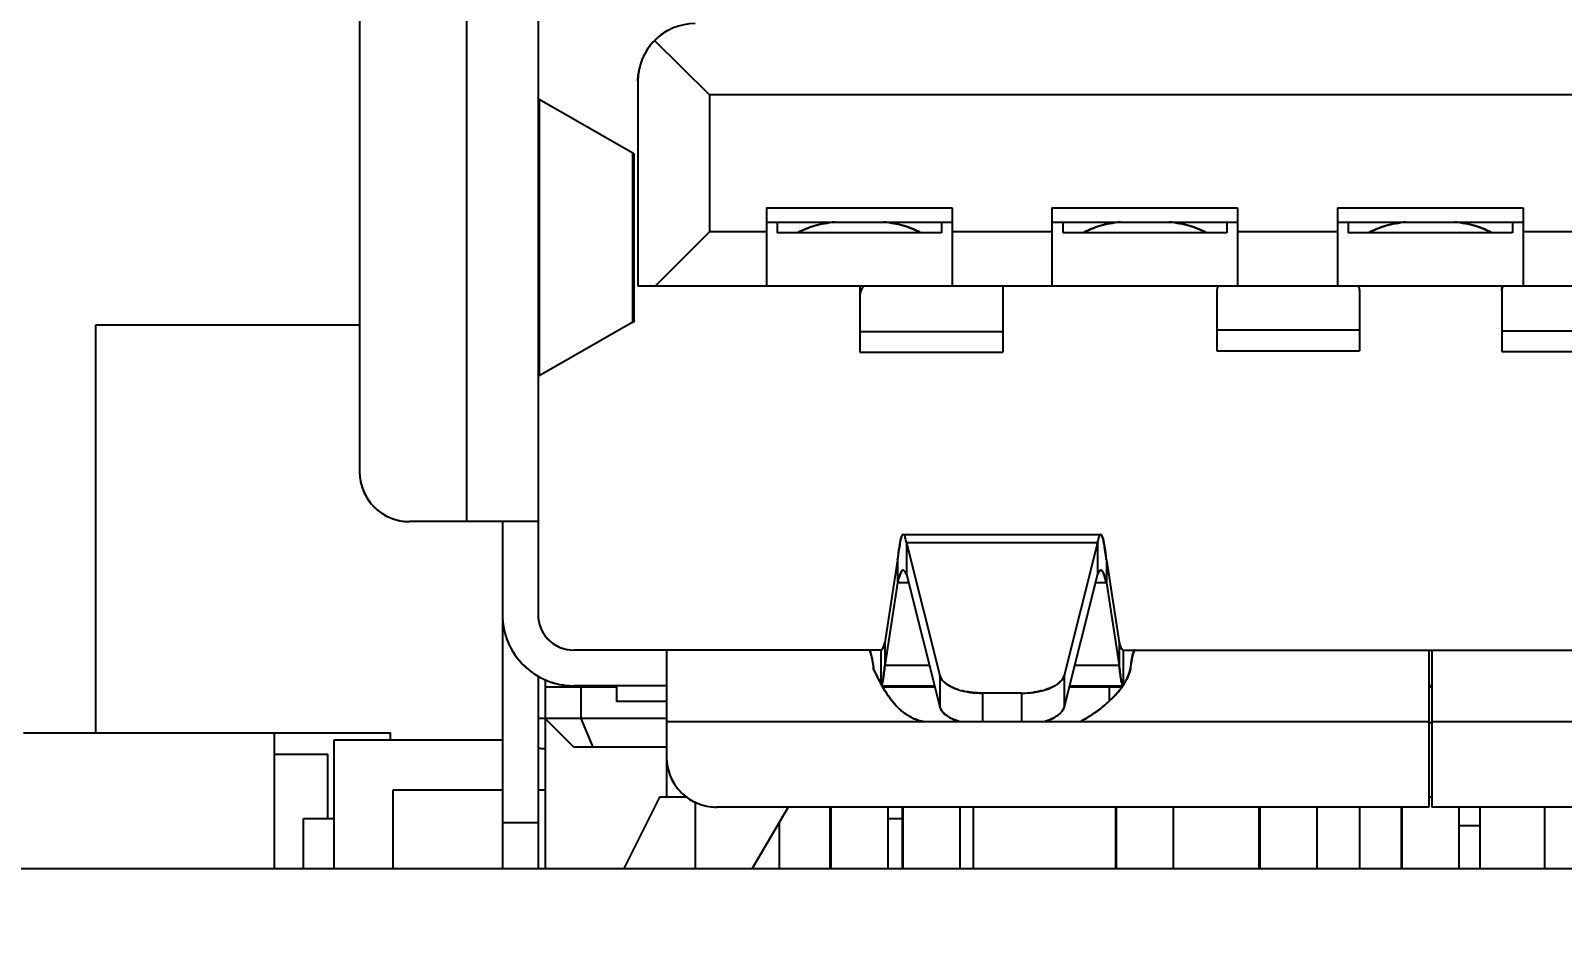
# Model space of a CAD drawing. Header units: millimetres. Extents: x 15 to 418, y 12 to 300.
# Drawn here: x 163.3 to 174.03, y 75.28 to 81.64 of the extents above; entities that cross this region are included whole.
import ezdxf

# ---------------------------------------------------------------- set-up
doc = ezdxf.new("R2010")
doc.units = ezdxf.units.MM
doc.header["$LTSCALE"] = 23.1
doc.layers.get('0').update_dxf_attribs({"linetype": 'CONTINUOUS'})
doc.styles.get("Standard").update_dxf_attribs({"font": 'txt', "width": 0.8})
doc.dimstyles.new('DIMSTYLE_1', dxfattribs={"dimtxt": 4, "dimasz": 4, "dimexe": 0.5, "dimexo": 0.0625, "dimgap": 1, "dimtad": 0, "dimtih": 1, "dimtoh": 1, "dimdec": 1, "dimdsep": 46, "dimtxsty": 'Standard', "dimblk": '_FILLED', "dimblk1": '_FILLED', "dimblk2": '_FILLED', "dimcen": 0.09, "dimadec": 0, "dimazin": 0, "dimtol": 1, "dimtp": 0.5, "dimtm": 0.5, "dimtfac": 1, "dimtdec": 1, "dimtofl": 0, "dimtmove": 0, "dimatfit": 3, "dimldrblk": '_FILLED', "dimfxl": 0, "dimtolj": 1, "dimarcsym": 0})

# ---------------------------------------------------------------- blocks, each defined once
blk = doc.blocks.new('_FILLED')
at = {"color": 0, "linetype": 'ByBlock'}
blk.add_solid([(0, 0), (-1, 0.25), (-1, -0.25)], dxfattribs=at)
blk = doc.blocks.new('*D1')
at = {"color": 2, "linetype": 'Continuous', "transparency": 16777216}
for p, q in [((162.164, 95.259), (203.143, 95.259)), ((202.643, 95.259), (202.643, 75.813)), ((202.643, 56.367), (202.643, 75.813)), ((184.164, 56.367), (203.143, 56.367))]:
    blk.add_line(p, q, dxfattribs=at)
at = {"color": 2, "linetype": 'Continuous', "transparency": 16777216, "xscale": 4, "yscale": 4, "zscale": 4}
for p, rotation in [((202.643, 95.259), 90), ((202.643, 56.367), 270)]:
    blk.add_blockref('_FILLED', p, dxfattribs=dict(at, rotation=rotation))

msp = doc.modelspace()

# ---------------------------------------------------------------- linework, layer by layer
at = {"color": 7, "linetype": 'Continuous'}
for p, q in [((166.355, 90.017), (166.355, 78.197)), ((165.605, 89.667), (165.605, 78.547)), ((166.855, 82.707), (166.855, 77.547)), ((168.055, 81.187), (167.672, 81.57)), ((167.555, 81.287), (167.555, 79.847)), ((167.519, 80.78), (166.863, 81.156)), ((166.863, 81.156), (166.863, 79.218)), ((178.155, 81.187), (168.055, 81.187)), ((168.055, 81.187), (168.055, 80.227)), ((167.519, 79.594), (167.519, 80.78)), ((167.519, 80.78), (167.528, 80.771)), ((168.455, 80.397), (169.755, 80.397)), ((168.455, 80.397), (168.455, 79.847)), ((169.755, 80.397), (169.755, 79.847)), ((170.455, 80.397), (171.755, 80.397)), ((170.455, 80.397), (170.455, 79.847)), ((171.755, 80.397), (171.755, 79.847)), ((172.455, 80.397), (173.755, 80.397)), ((172.455, 80.397), (172.455, 79.847)), ((173.755, 80.397), (173.755, 79.847)), ((168.455, 80.297), (169.755, 80.297)), ((168.53, 80.297), (168.53, 80.222)), ((169.68, 80.297), (169.68, 80.222)), ((170.455, 80.297), (171.755, 80.297)), ((170.53, 80.297), (170.53, 80.222)), ((171.68, 80.297), (171.68, 80.222)), ((172.455, 80.297), (173.755, 80.297)), ((172.53, 80.297), (172.53, 80.222)), ((173.68, 80.297), (173.68, 80.222)), ((168.055, 80.227), (167.675, 79.847)), ((168.455, 80.227), (168.055, 80.227)), ((169.68, 80.222), (168.53, 80.222)), ((170.455, 80.227), (169.755, 80.227)), ((171.68, 80.222), (170.53, 80.222)), ((172.455, 80.227), (171.755, 80.227)), ((173.68, 80.222), (172.53, 80.222)), ((174.455, 80.227), (173.755, 80.227)), ((178.655, 79.847), (167.555, 79.847)), ((169.11, 79.847), (169.11, 79.385)), ((170.11, 79.847), (170.11, 79.385)), ((173.605, 79.847), (173.605, 79.39)), ((171.61, 79.819), (171.61, 79.395)), ((172.61, 79.819), (172.61, 79.395)), ((163.757, 79.577), (165.605, 79.577)), ((163.757, 76.717), (163.757, 79.577)), ((167.519, 79.594), (166.863, 79.218)), ((167.528, 79.602), (167.519, 79.594)), ((170.11, 79.528), (169.11, 79.528)), ((172.61, 79.538), (171.61, 79.538)), ((174.605, 79.533), (173.605, 79.533)), ((166.855, 78.197), (165.955, 78.197)), ((166.605, 78.197), (166.605, 75.767)), ((170.775, 78.049), (169.435, 78.049)), ((169.435, 78.049), (169.435, 77.828)), ((169.435, 78.049), (169.67, 77.12)), ((170.775, 78.049), (170.54, 77.12)), ((170.775, 78.049), (170.775, 77.828)), ((169.374, 77.929), (169.284, 77.35)), ((169.374, 77.929), (169.374, 77.768)), ((170.836, 77.929), (170.835, 77.932)), ((170.835, 77.932), (170.836, 77.929)), ((170.836, 77.929), (170.836, 77.768)), ((170.836, 77.929), (170.926, 77.35)), ((169.402, 77.849), (169.404, 77.853)), ((169.435, 77.828), (169.67, 76.899)), ((170.775, 77.828), (170.54, 76.899)), ((169.374, 77.768), (169.284, 77.19)), ((169.45, 77.768), (169.374, 77.768)), ((170.836, 77.768), (170.76, 77.768)), ((170.836, 77.768), (170.926, 77.19)), ((169.256, 77.297), (167.105, 77.297)), ((167.755, 77.297), (167.755, 76.267)), ((169.256, 77.297), (169.256, 77.065)), ((169.284, 77.35), (169.284, 77.19)), ((170.926, 77.35), (170.926, 77.19)), ((170.954, 77.297), (175.256, 77.297)), ((170.954, 77.297), (170.954, 77.056)), ((173.095, 77.297), (173.095, 76.197)), ((173.115, 77.297), (173.115, 76.197)), ((169.596, 77.19), (169.284, 77.19)), ((169.284, 77.19), (169.284, 77.186)), ((169.284, 77.186), (169.284, 77.19)), ((170.926, 77.19), (170.614, 77.19)), ((170.926, 77.184), (170.926, 77.19)), ((170.926, 77.19), (170.926, 77.184)), ((166.855, 77.114), (166.855, 75.767)), ((166.905, 77.093), (166.905, 75.767)), ((167.405, 77.037), (166.905, 77.037)), ((167.755, 77.047), (167.105, 77.047)), ((167.155, 77.037), (167.155, 76.817)), ((167.405, 77.047), (167.405, 76.937)), ((169.267, 77.047), (169.633, 77.047)), ((169.635, 77.037), (169.273, 77.037)), ((169.67, 77.12), (169.67, 76.899)), ((170.54, 77.12), (170.54, 76.899)), ((170.943, 77.037), (170.575, 77.037)), ((170.578, 77.047), (170.949, 77.047)), ((170.855, 77.037), (170.855, 76.939)), ((173.115, 77.047), (173.095, 77.047)), ((173.115, 77.037), (173.095, 77.037)), ((167.755, 76.937), (167.405, 76.937)), ((170.242, 76.995), (169.968, 76.995)), ((169.968, 76.995), (169.968, 76.797)), ((170.242, 76.995), (170.242, 76.797)), ((163.251, 76.717), (165.821, 76.717)), ((165.008, 75.767), (165.008, 76.717)), ((165.821, 76.667), (165.821, 76.717)), ((167.755, 76.817), (166.855, 76.817)), ((167.105, 76.617), (166.905, 76.817)), ((167.155, 76.817), (167.238, 76.617)), ((167.755, 76.797), (173.095, 76.797)), ((173.115, 76.787), (173.095, 76.787)), ((173.115, 76.797), (178.455, 76.797)), ((165.427, 76.667), (166.605, 76.667)), ((165.427, 75.767), (165.427, 76.667)), ((167.755, 76.617), (167.105, 76.617)), ((165.008, 76.567), (165.383, 76.567)), ((165.383, 76.117), (165.383, 76.567)), ((165.841, 76.317), (166.605, 76.317)), ((165.841, 75.767), (165.841, 76.317)), ((166.855, 76.317), (166.905, 76.317)), ((167.705, 76.267), (167.455, 75.767)), ((167.896, 76.267), (167.705, 76.267)), ((167.955, 76.236), (167.955, 75.767)), ((173.095, 76.197), (168.105, 76.197)), ((168.606, 76.197), (168.355, 75.767)), ((168.9, 76.197), (168.9, 75.767)), ((168.905, 76.197), (168.905, 75.767)), ((169.305, 76.197), (169.305, 75.767)), ((169.405, 76.197), (169.405, 75.767)), ((169.41, 76.197), (169.41, 75.767)), ((169.81, 76.197), (169.81, 75.767)), ((169.905, 75.767), (169.905, 76.197)), ((170.9, 76.197), (170.9, 75.767)), ((170.905, 76.197), (170.905, 75.767)), ((171.305, 76.197), (171.305, 75.767)), ((171.905, 76.197), (171.905, 75.767)), ((171.91, 76.197), (171.91, 75.767)), ((172.31, 76.197), (172.31, 75.767)), ((172.608, 76.197), (172.608, 75.767)), ((172.9, 76.197), (172.9, 75.767)), ((172.905, 76.197), (172.905, 75.767)), ((173.115, 76.267), (173.095, 76.267)), ((178.105, 76.197), (173.115, 76.197)), ((173.305, 76.197), (173.305, 75.767)), ((173.453, 76.197), (173.453, 75.767)), ((173.905, 76.197), (173.905, 75.767)), ((165.212, 76.117), (165.427, 76.117)), ((165.212, 75.767), (165.212, 76.117)), ((166.855, 76.087), (166.605, 76.087)), ((168.544, 76.091), (168.544, 75.767)), ((169.305, 76.117), (169.41, 76.117)), ((173.305, 76.067), (173.453, 76.067)), ((161.751, 75.767), (182.101, 75.767))]:
    msp.add_line(p, q, dxfattribs=at)
at = {"color": 6, "linetype": 'Continuous'}
for p, q in [((167.528, 79.602), (167.528, 80.771)), ((169.11, 79.385), (170.11, 79.385)), ((171.61, 79.395), (172.61, 79.395)), ((173.605, 79.39), (174.605, 79.39)), ((169.413, 78.107), (170.797, 78.107))]:
    msp.add_line(p, q, dxfattribs=at)
at = {"color": 7, "linetype": 'Continuous'}
for centre, radius, start, end in [((167.955, 81.287), 0.4, 89.9964, 180.0036), ((167.955, 81.287), 0.4, 134.9908, 152.5565), ((167.954, 81.289), 0.398, 118.5376, 135.0446), ((167.952, 81.288), 0.397, 152.5076, 160.9207), ((167.965, 81.285), 0.41, 169.6387, 171.1857), ((167.962, 81.285), 0.407, 162.207, 169.6455), ((167.951, 81.289), 0.396, 160.9265, 162.1719), ((165.958, 78.547), 0.353, 180.0656, 197.6772), ((165.955, 78.547), 0.35, 179.9956, 270.0044), ((165.954, 78.547), 0.349, 197.7366, 205.1109), ((165.956, 78.547), 0.351, 205.1088, 210.2817), ((165.954, 78.547), 0.349, 210.281, 215.9201), ((165.956, 78.548), 0.351, 215.9432, 234.0563), ((165.955, 78.546), 0.349, 234.0771, 238.5219), ((165.955, 78.547), 0.351, 238.523, 244.8903), ((165.955, 78.546), 0.349, 244.8886, 252.2689), ((165.956, 78.55), 0.353, 252.3357, 269.921), ((169.589, 78.028), 0.197, 163.4841, 164.4837), ((168.784, 77.925), 0.662, 10.7466, 10.9768), ((168.808, 77.93), 0.638, 10.7489, 10.9877), ((171.433, 77.924), 0.669, 169.0944, 169.2527), ((171.408, 77.929), 0.644, 169.0865, 169.2507), ((169.269, 77.765), 0.177, 20.7469, 22.3038), ((169.274, 77.767), 0.172, 20.7637, 22.3655), ((170.934, 77.768), 0.17, 157.0742, 159.2804), ((170.93, 77.77), 0.165, 156.995, 159.2635), ((170.298, 77.553), 0.948, 166.2807, 166.9192), ((170.271, 77.559), 0.921, 166.2538, 166.9106), ((169.876, 77.545), 0.986, 13.0874, 13.4526), ((169.905, 77.551), 0.956, 13.096, 13.4723), ((167.107, 77.547), 0.502, 180.0325, 194.8997), ((167.105, 77.547), 0.5, 179.9975, 270.0025), ((167.107, 77.547), 0.252, 180.0793, 197.837), ((167.105, 77.547), 0.25, 179.993, 270.007), ((167.105, 77.547), 0.25, 197.9294, 211.0272), ((167.105, 77.547), 0.5, 194.9393, 204.1561), ((167.104, 77.547), 0.249, 211.0343, 216.0013), ((167.106, 77.548), 0.252, 216.0606, 233.9664), ((167.107, 77.548), 0.502, 210.0008, 223.3477), ((167.105, 77.546), 0.25, 234.0284, 240.031), ((167.105, 77.547), 0.25, 240.0342, 252.0891), ((167.105, 77.549), 0.252, 252.1679, 269.9339), ((167.103, 77.545), 0.498, 223.3684, 224.9939), ((167.106, 77.549), 0.502, 225.0294, 239.9792), ((167.105, 77.547), 0.5, 240.0124, 245.2969), ((167.105, 77.547), 0.5, 245.2977, 255.0518), ((167.105, 77.55), 0.503, 255.0972, 269.9607), ((170.358, 77.25), 0.234, 299.1131, 303.2442), ((170.533, 77.328), 0.503, 323.1134, 327.0729), ((170.534, 77.327), 0.502, 323.2087, 327.1563), ((169.936, 77.448), 0.45, 252.8925, 255.5672), ((169.967, 77.613), 0.618, 262.1071, 270.0717), ((170.243, 77.613), 0.618, 269.9293, 277.8885), ((170.273, 77.453), 0.455, 283.8645, 287.0842), ((170.308, 77.532), 0.807, 310.0138, 313.6607), ((170.31, 77.529), 0.804, 310.0156, 313.6776), ((170.381, 77.455), 0.701, 313.6731, 317.8826), ((170.382, 77.454), 0.7, 313.6521, 317.8686), ((169.66, 77.176), 0.4, 227.145, 231.673), ((169.659, 77.176), 0.4, 227.2134, 231.7514), ((169.852, 77.029), 0.234, 236.7558, 240.8869), ((166.905, 76.907), 0.3, 260.4101, 270.0055), ((166.905, 76.907), 0.3, 261.3202, 269.9942), ((168.108, 76.547), 0.353, 180.0656, 197.6772), ((168.105, 76.547), 0.35, 179.9956, 270.0044), ((168.104, 76.547), 0.349, 197.7366, 205.1109), ((168.106, 76.547), 0.351, 205.1088, 210.2817), ((168.104, 76.547), 0.349, 210.281, 215.9201), ((168.106, 76.548), 0.351, 215.9432, 234.0563), ((168.105, 76.546), 0.349, 234.0771, 238.5219), ((168.105, 76.548), 0.351, 238.523, 244.8903), ((168.105, 76.546), 0.349, 244.8886, 252.2689), ((168.106, 76.55), 0.353, 252.3357, 269.921)]:
    msp.add_arc(centre, radius, start, end, dxfattribs=at)
for points, knots in [([(167.555, 81.287), (167.555, 81.292), (167.555, 81.312), (167.557, 81.333), (167.56, 81.348)], [0, 0, 0, 0, 0.252099, 1, 1, 1, 1]), ([(166.863, 81.156), (166.861, 81.157), (166.858, 81.16), (166.855, 81.164), (166.855, 81.167)], [0, 0, 0, 0, 0.317573, 1, 1, 1, 1]), ([(167.528, 80.769), (167.528, 80.77), (167.529, 80.772), (167.527, 80.775), (167.524, 80.777), (167.521, 80.779), (167.519, 80.78)], [0, 0, 0, 0, 0.174899, 0.367278, 0.634278, 1, 1, 1, 1]), ([(167.526, 80.767), (167.525, 80.767), (167.524, 80.766), (167.523, 80.765), (167.522, 80.765)], [0, 0, 0, 0, 0.719817, 1, 1, 1, 1]), ([(167.528, 80.771), (167.528, 80.771), (167.528, 80.769), (167.527, 80.768), (167.526, 80.767)], [0, 0, 0, 0, 0.217699, 1, 1, 1, 1]), ([(168.934, 80.297), (168.885, 80.292), (168.796, 80.275), (168.71, 80.242), (168.673, 80.222)], [0, 0, 0, 0, 0.534867, 1, 1, 1, 1]), ([(168.673, 80.222), (168.71, 80.242), (168.795, 80.276), (168.885, 80.292), (168.934, 80.297)], [0, 0, 0, 0, 0.464284, 1, 1, 1, 1]), ([(169.276, 80.297), (169.325, 80.292), (169.415, 80.276), (169.5, 80.242), (169.537, 80.222)], [0, 0, 0, 0, 0.535716, 1, 1, 1, 1]), ([(169.537, 80.222), (169.5, 80.242), (169.415, 80.275), (169.325, 80.292), (169.276, 80.297)], [0, 0, 0, 0, 0.465134, 1, 1, 1, 1]), ([(170.673, 80.222), (170.71, 80.242), (170.795, 80.276), (170.885, 80.292), (170.934, 80.297)], [0, 0, 0, 0, 0.464284, 1, 1, 1, 1]), ([(170.934, 80.297), (170.885, 80.292), (170.796, 80.275), (170.71, 80.242), (170.673, 80.222)], [0, 0, 0, 0, 0.534867, 1, 1, 1, 1]), ([(171.276, 80.297), (171.325, 80.292), (171.415, 80.276), (171.5, 80.242), (171.537, 80.222)], [0, 0, 0, 0, 0.535716, 1, 1, 1, 1]), ([(171.537, 80.222), (171.5, 80.242), (171.415, 80.275), (171.325, 80.292), (171.276, 80.297)], [0, 0, 0, 0, 0.465134, 1, 1, 1, 1]), ([(172.673, 80.222), (172.71, 80.242), (172.795, 80.276), (172.885, 80.292), (172.934, 80.297)], [0, 0, 0, 0, 0.464284, 1, 1, 1, 1]), ([(172.934, 80.297), (172.885, 80.292), (172.796, 80.275), (172.71, 80.242), (172.673, 80.222)], [0, 0, 0, 0, 0.534867, 1, 1, 1, 1]), ([(173.276, 80.297), (173.325, 80.292), (173.415, 80.276), (173.5, 80.242), (173.537, 80.222)], [0, 0, 0, 0, 0.535716, 1, 1, 1, 1]), ([(173.537, 80.222), (173.5, 80.242), (173.415, 80.275), (173.325, 80.292), (173.276, 80.297)], [0, 0, 0, 0, 0.465134, 1, 1, 1, 1]), ([(169.12, 79.824), (169.121, 79.826), (169.126, 79.835), (169.133, 79.843), (169.138, 79.848)], [0, 0, 0, 0, 0.243671, 1, 1, 1, 1]), ([(169.138, 79.848), (169.136, 79.846), (169.129, 79.839), (169.123, 79.83), (169.12, 79.824)], [0, 0, 0, 0, 0.256993, 1, 1, 1, 1]), ([(171.617, 79.847), (171.616, 79.845), (171.612, 79.836), (171.61, 79.826), (171.61, 79.819)], [0, 0, 0, 0, 0.256938, 1, 1, 1, 1]), ([(172.61, 79.819), (172.61, 79.826), (172.608, 79.836), (172.604, 79.845), (172.603, 79.847)], [0, 0, 0, 0, 0.743054, 1, 1, 1, 1]), ([(173.605, 79.814), (173.605, 79.821), (173.607, 79.831), (173.611, 79.841), (173.613, 79.843)], [0, 0, 0, 0, 0.743266, 1, 1, 1, 1]), ([(173.613, 79.843), (173.611, 79.841), (173.607, 79.831), (173.605, 79.821), (173.605, 79.814)], [0, 0, 0, 0, 0.257308, 1, 1, 1, 1]), ([(169.12, 79.824), (169.118, 79.821), (169.113, 79.809), (169.11, 79.795), (169.11, 79.785)], [0, 0, 0, 0, 0.257264, 1, 1, 1, 1]), ([(167.519, 79.594), (167.521, 79.595), (167.524, 79.597), (167.528, 79.6), (167.529, 79.604), (167.527, 79.606), (167.526, 79.607)], [0, 0, 0, 0, 0.363161, 0.608423, 0.786252, 1, 1, 1, 1]), ([(167.522, 79.609), (167.523, 79.609), (167.524, 79.608), (167.525, 79.607), (167.526, 79.607)], [0, 0, 0, 0, 0.28021, 1, 1, 1, 1]), ([(167.526, 79.607), (167.526, 79.606), (167.528, 79.605), (167.528, 79.604), (167.528, 79.602)], [0, 0, 0, 0, 0.298788, 1, 1, 1, 1]), ([(166.863, 79.218), (166.861, 79.217), (166.858, 79.214), (166.855, 79.21), (166.855, 79.207)], [0, 0, 0, 0, 0.317761, 1, 1, 1, 1]), ([(169.374, 77.929), (169.378, 77.959), (169.384, 78.01), (169.393, 78.061), (169.398, 78.081)], [0, 0, 0, 0, 0.5968, 1, 1, 1, 1]), ([(169.386, 78.02), (169.385, 78.013), (169.381, 77.983), (169.377, 77.952), (169.374, 77.929)], [0, 0, 0, 0, 0.22213, 1, 1, 1, 1]), ([(169.398, 78.081), (169.397, 78.077), (169.392, 78.057), (169.389, 78.036), (169.386, 78.02)], [0, 0, 0, 0, 0.20013, 1, 1, 1, 1]), ([(169.413, 78.107), (169.41, 78.107), (169.403, 78.098), (169.401, 78.09), (169.399, 78.084)], [0, 0, 0, 0, 0.325133, 1, 1, 1, 1]), ([(169.399, 78.084), (169.401, 78.088), (169.403, 78.095), (169.407, 78.103), (169.412, 78.108), (169.418, 78.105), (169.422, 78.097), (169.426, 78.086), (169.43, 78.07), (169.433, 78.058), (169.434, 78.051)], [0, 0, 0, 0, 0.14791, 0.247488, 0.306421, 0.359777, 0.448712, 0.584113, 0.767884, 1, 1, 1, 1]), ([(170.776, 78.051), (170.777, 78.06), (170.78, 78.072), (170.784, 78.087), (170.787, 78.095), (170.79, 78.101), (170.793, 78.105), (170.796, 78.108), (170.799, 78.107), (170.8, 78.106)], [0, 0, 0, 0, 0.424475, 0.589654, 0.723428, 0.826376, 0.900521, 0.952376, 1, 1, 1, 1]), ([(170.824, 78.02), (170.822, 78.031), (170.818, 78.052), (170.813, 78.078), (170.807, 78.095), (170.802, 78.105), (170.8, 78.106)], [0, 0, 0, 0, 0.38523, 0.681434, 0.885251, 1, 1, 1, 1]), ([(170.8, 78.106), (170.802, 78.105), (170.807, 78.095), (170.81, 78.087), (170.812, 78.081)], [0, 0, 0, 0, 0.359336, 1, 1, 1, 1]), ([(170.812, 78.081), (170.817, 78.061), (170.826, 78.012), (170.832, 77.962), (170.835, 77.932)], [0, 0, 0, 0, 0.404132, 1, 1, 1, 1]), ([(170.835, 77.932), (170.835, 77.94), (170.831, 77.97), (170.827, 77.999), (170.824, 78.02)], [0, 0, 0, 0, 0.275907, 1, 1, 1, 1]), ([(169.377, 77.778), (169.38, 77.793), (169.386, 77.814), (169.395, 77.837), (169.399, 77.846), (169.402, 77.849)], [0, 0, 0, 0, 0.606273, 0.83082, 1, 1, 1, 1]), ([(169.389, 77.822), (169.388, 77.819), (169.383, 77.805), (169.379, 77.79), (169.377, 77.778)], [0, 0, 0, 0, 0.219499, 1, 1, 1, 1]), ([(169.402, 77.849), (169.401, 77.848), (169.396, 77.839), (169.392, 77.83), (169.389, 77.822)], [0, 0, 0, 0, 0.197898, 1, 1, 1, 1]), ([(169.433, 77.832), (169.431, 77.837), (169.427, 77.845), (169.42, 77.855), (169.411, 77.858), (169.406, 77.855), (169.404, 77.853)], [0, 0, 0, 0, 0.374393, 0.630038, 0.803587, 1, 1, 1, 1]), ([(169.404, 77.853), (169.405, 77.853), (169.408, 77.856), (169.411, 77.857), (169.413, 77.857)], [0, 0, 0, 0, 0.297566, 1, 1, 1, 1]), ([(170.778, 77.834), (170.779, 77.837), (170.782, 77.844), (170.787, 77.852), (170.793, 77.857), (170.797, 77.857)], [0, 0, 0, 0, 0.356873, 0.637173, 1, 1, 1, 1]), ([(170.79, 77.854), (170.788, 77.852), (170.783, 77.846), (170.78, 77.838), (170.778, 77.834)], [0, 0, 0, 0, 0.416723, 1, 1, 1, 1]), ([(170.806, 77.853), (170.804, 77.855), (170.798, 77.859), (170.792, 77.856), (170.79, 77.854)], [0, 0, 0, 0, 0.520719, 1, 1, 1, 1]), ([(170.797, 77.857), (170.798, 77.857), (170.801, 77.857), (170.804, 77.855), (170.806, 77.853)], [0, 0, 0, 0, 0.218452, 1, 1, 1, 1]), ([(170.806, 77.853), (170.807, 77.852), (170.808, 77.85), (170.809, 77.848), (170.809, 77.848)], [0, 0, 0, 0, 0.728934, 1, 1, 1, 1]), ([(170.821, 77.822), (170.819, 77.829), (170.814, 77.839), (170.809, 77.849), (170.806, 77.853)], [0, 0, 0, 0, 0.589044, 1, 1, 1, 1]), ([(170.809, 77.848), (170.81, 77.846), (170.815, 77.838), (170.818, 77.83), (170.821, 77.823)], [0, 0, 0, 0, 0.20366, 1, 1, 1, 1]), ([(170.821, 77.823), (170.822, 77.819), (170.827, 77.803), (170.831, 77.787), (170.834, 77.774)], [0, 0, 0, 0, 0.217271, 1, 1, 1, 1]), ([(170.834, 77.774), (170.833, 77.779), (170.829, 77.795), (170.825, 77.811), (170.821, 77.822)], [0, 0, 0, 0, 0.281252, 1, 1, 1, 1]), ([(169.173, 77.297), (169.175, 77.297), (169.181, 77.291), (169.183, 77.285), (169.184, 77.281)], [0, 0, 0, 0, 0.34563, 1, 1, 1, 1]), ([(169.184, 77.281), (169.183, 77.286), (169.181, 77.291), (169.175, 77.297), (169.173, 77.297)], [0, 0, 0, 0, 0.655912, 1, 1, 1, 1]), ([(169.184, 77.281), (169.185, 77.279), (169.19, 77.264), (169.193, 77.249), (169.195, 77.237)], [0, 0, 0, 0, 0.19392, 1, 1, 1, 1]), ([(169.195, 77.237), (169.194, 77.241), (169.191, 77.256), (169.188, 77.271), (169.184, 77.281)], [0, 0, 0, 0, 0.305507, 1, 1, 1, 1]), ([(169.265, 77.303), (169.265, 77.302), (169.262, 77.299), (169.259, 77.297), (169.256, 77.297)], [0, 0, 0, 0, 0.312891, 1, 1, 1, 1]), ([(169.256, 77.297), (169.257, 77.297), (169.261, 77.298), (169.264, 77.301), (169.265, 77.303)], [0, 0, 0, 0, 0.205825, 1, 1, 1, 1]), ([(169.275, 77.322), (169.274, 77.32), (169.272, 77.313), (169.268, 77.307), (169.265, 77.303)], [0, 0, 0, 0, 0.296632, 1, 1, 1, 1]), ([(169.265, 77.303), (169.266, 77.304), (169.27, 77.31), (169.273, 77.317), (169.275, 77.322)], [0, 0, 0, 0, 0.204454, 1, 1, 1, 1]), ([(169.284, 77.351), (169.284, 77.348), (169.281, 77.338), (169.278, 77.328), (169.275, 77.322)], [0, 0, 0, 0, 0.276508, 1, 1, 1, 1]), ([(169.275, 77.322), (169.276, 77.324), (169.279, 77.333), (169.282, 77.343), (169.284, 77.35)], [0, 0, 0, 0, 0.222012, 1, 1, 1, 1]), ([(170.935, 77.322), (170.934, 77.324), (170.931, 77.333), (170.928, 77.343), (170.926, 77.351)], [0, 0, 0, 0, 0.22224, 1, 1, 1, 1]), ([(170.926, 77.35), (170.926, 77.348), (170.929, 77.338), (170.932, 77.328), (170.935, 77.322)], [0, 0, 0, 0, 0.276919, 1, 1, 1, 1]), ([(170.935, 77.322), (170.936, 77.32), (170.939, 77.313), (170.942, 77.307), (170.945, 77.303)], [0, 0, 0, 0, 0.296253, 1, 1, 1, 1]), ([(170.945, 77.303), (170.944, 77.304), (170.94, 77.31), (170.937, 77.317), (170.935, 77.322)], [0, 0, 0, 0, 0.204076, 1, 1, 1, 1]), ([(170.945, 77.303), (170.945, 77.302), (170.948, 77.299), (170.951, 77.297), (170.954, 77.297)], [0, 0, 0, 0, 0.313589, 1, 1, 1, 1]), ([(170.954, 77.297), (170.953, 77.297), (170.949, 77.298), (170.947, 77.301), (170.945, 77.303)], [0, 0, 0, 0, 0.206485, 1, 1, 1, 1]), ([(171.026, 77.281), (171.025, 77.279), (171.02, 77.264), (171.017, 77.248), (171.015, 77.236)], [0, 0, 0, 0, 0.193788, 1, 1, 1, 1]), ([(171.015, 77.236), (171.016, 77.241), (171.019, 77.256), (171.022, 77.271), (171.026, 77.281)], [0, 0, 0, 0, 0.306251, 1, 1, 1, 1]), ([(171.037, 77.297), (171.035, 77.297), (171.029, 77.291), (171.027, 77.286), (171.026, 77.281)], [0, 0, 0, 0, 0.344083, 1, 1, 1, 1]), ([(171.026, 77.281), (171.027, 77.285), (171.029, 77.291), (171.035, 77.297), (171.037, 77.297)], [0, 0, 0, 0, 0.654374, 1, 1, 1, 1]), ([(169.195, 77.237), (169.196, 77.231), (169.2, 77.207), (169.204, 77.183), (169.206, 77.164)], [0, 0, 0, 0, 0.217675, 1, 1, 1, 1]), ([(169.206, 77.164), (169.206, 77.17), (169.202, 77.195), (169.198, 77.219), (169.195, 77.237)], [0, 0, 0, 0, 0.281627, 1, 1, 1, 1]), ([(169.206, 77.164), (169.224, 77.126), (169.264, 77.046), (169.311, 76.97), (169.342, 76.932)], [0, 0, 0, 0, 0.46288, 1, 1, 1, 1]), ([(169.342, 76.932), (169.326, 76.951), (169.274, 77.024), (169.234, 77.105), (169.206, 77.164)], [0, 0, 0, 0, 0.275257, 1, 1, 1, 1]), ([(169.284, 77.186), (169.282, 77.17), (169.279, 77.141), (169.273, 77.101), (169.268, 77.073), (169.264, 77.058), (169.261, 77.052)], [0, 0, 0, 0, 0.359994, 0.651551, 0.866347, 1, 1, 1, 1]), ([(169.261, 77.052), (169.264, 77.057), (169.268, 77.073), (169.273, 77.101), (169.279, 77.14), (169.282, 77.17), (169.284, 77.186)], [0, 0, 0, 0, 0.132636, 0.347309, 0.639534, 1, 1, 1, 1]), ([(170.952, 77.048), (170.95, 77.05), (170.948, 77.054), (170.945, 77.063), (170.942, 77.075), (170.937, 77.098), (170.932, 77.135), (170.928, 77.166), (170.926, 77.184)], [0, 0, 0, 0, 0.042669, 0.109279, 0.200473, 0.315848, 0.616013, 1, 1, 1, 1]), ([(170.926, 77.184), (170.928, 77.166), (170.932, 77.135), (170.937, 77.098), (170.942, 77.075), (170.945, 77.063), (170.948, 77.054), (170.95, 77.05), (170.952, 77.048)], [0, 0, 0, 0, 0.384752, 0.685641, 0.800975, 0.891804, 0.957813, 1, 1, 1, 1]), ([(171.004, 77.164), (171.003, 77.158), (170.997, 77.136), (170.989, 77.115), (170.981, 77.099)], [0, 0, 0, 0, 0.232355, 1, 1, 1, 1]), ([(170.981, 77.099), (170.984, 77.105), (170.993, 77.126), (171.001, 77.147), (171.004, 77.164)], [0, 0, 0, 0, 0.267544, 1, 1, 1, 1]), ([(171.015, 77.236), (171.014, 77.231), (171.01, 77.207), (171.006, 77.183), (171.004, 77.164)], [0, 0, 0, 0, 0.217913, 1, 1, 1, 1]), ([(171.004, 77.164), (171.005, 77.17), (171.008, 77.195), (171.012, 77.219), (171.015, 77.236)], [0, 0, 0, 0, 0.280749, 1, 1, 1, 1]), ([(169.692, 77.08), (169.69, 77.083), (169.68, 77.095), (169.673, 77.109), (169.67, 77.12)], [0, 0, 0, 0, 0.271523, 1, 1, 1, 1]), ([(169.67, 77.12), (169.671, 77.116), (169.676, 77.102), (169.685, 77.089), (169.692, 77.08)], [0, 0, 0, 0, 0.232703, 1, 1, 1, 1]), ([(169.721, 77.056), (169.718, 77.058), (169.708, 77.065), (169.699, 77.074), (169.692, 77.08)], [0, 0, 0, 0, 0.265239, 1, 1, 1, 1]), ([(169.692, 77.08), (169.694, 77.078), (169.703, 77.069), (169.713, 77.062), (169.721, 77.056)], [0, 0, 0, 0, 0.235397, 1, 1, 1, 1]), ([(169.738, 77.046), (169.737, 77.046), (169.731, 77.05), (169.725, 77.053), (169.721, 77.056)], [0, 0, 0, 0, 0.256671, 1, 1, 1, 1]), ([(169.721, 77.056), (169.722, 77.055), (169.728, 77.052), (169.734, 77.048), (169.738, 77.046)], [0, 0, 0, 0, 0.243384, 1, 1, 1, 1]), ([(169.803, 77.018), (169.797, 77.02), (169.775, 77.028), (169.753, 77.037), (169.738, 77.046)], [0, 0, 0, 0, 0.265862, 1, 1, 1, 1]), ([(169.738, 77.046), (169.743, 77.043), (169.764, 77.032), (169.786, 77.024), (169.803, 77.018)], [0, 0, 0, 0, 0.233799, 1, 1, 1, 1]), ([(170.472, 77.046), (170.467, 77.043), (170.446, 77.032), (170.424, 77.024), (170.407, 77.018)], [0, 0, 0, 0, 0.233816, 1, 1, 1, 1]), ([(170.407, 77.018), (170.413, 77.02), (170.435, 77.028), (170.457, 77.037), (170.472, 77.046)], [0, 0, 0, 0, 0.265855, 1, 1, 1, 1]), ([(170.518, 77.08), (170.515, 77.078), (170.506, 77.068), (170.495, 77.06), (170.486, 77.054)], [0, 0, 0, 0, 0.234187, 1, 1, 1, 1]), ([(170.486, 77.054), (170.489, 77.056), (170.5, 77.064), (170.511, 77.073), (170.518, 77.08)], [0, 0, 0, 0, 0.266488, 1, 1, 1, 1]), ([(170.54, 77.12), (170.539, 77.116), (170.534, 77.102), (170.525, 77.089), (170.518, 77.08)], [0, 0, 0, 0, 0.232728, 1, 1, 1, 1]), ([(170.518, 77.08), (170.52, 77.083), (170.53, 77.095), (170.537, 77.109), (170.54, 77.12)], [0, 0, 0, 0, 0.271547, 1, 1, 1, 1]), ([(170.981, 77.099), (170.979, 77.096), (170.972, 77.08), (170.963, 77.065), (170.956, 77.054)], [0, 0, 0, 0, 0.242532, 1, 1, 1, 1]), ([(170.956, 77.054), (170.958, 77.058), (170.967, 77.073), (170.975, 77.088), (170.981, 77.099)], [0, 0, 0, 0, 0.257013, 1, 1, 1, 1]), ([(169.882, 77.001), (169.877, 77.002), (169.858, 77.005), (169.838, 77.009), (169.824, 77.013)], [0, 0, 0, 0, 0.256168, 1, 1, 1, 1]), ([(169.824, 77.013), (169.828, 77.012), (169.848, 77.007), (169.867, 77.003), (169.882, 77.001)], [0, 0, 0, 0, 0.243446, 1, 1, 1, 1]), ([(169.968, 76.995), (169.961, 76.995), (169.932, 76.996), (169.904, 76.998), (169.882, 77.001)], [0, 0, 0, 0, 0.2521, 1, 1, 1, 1]), ([(170.242, 76.995), (170.249, 76.995), (170.278, 76.996), (170.306, 76.998), (170.328, 77.001)], [0, 0, 0, 0, 0.252081, 1, 1, 1, 1]), ([(170.382, 77.012), (170.378, 77.011), (170.36, 77.006), (170.341, 77.003), (170.328, 77.001)], [0, 0, 0, 0, 0.244117, 1, 1, 1, 1]), ([(170.328, 77.001), (170.332, 77.002), (170.351, 77.005), (170.369, 77.008), (170.382, 77.012)], [0, 0, 0, 0, 0.25559, 1, 1, 1, 1]), ([(170.936, 77.026), (170.933, 77.022), (170.922, 77.008), (170.911, 76.995), (170.902, 76.984)], [0, 0, 0, 0, 0.246612, 1, 1, 1, 1]), ([(170.902, 76.984), (170.905, 76.988), (170.917, 77.001), (170.928, 77.015), (170.936, 77.026)], [0, 0, 0, 0, 0.253331, 1, 1, 1, 1]), ([(169.67, 76.899), (169.671, 76.895), (169.676, 76.881), (169.685, 76.868), (169.693, 76.86)], [0, 0, 0, 0, 0.232728, 1, 1, 1, 1]), ([(169.693, 76.86), (169.69, 76.863), (169.68, 76.874), (169.673, 76.888), (169.67, 76.899)], [0, 0, 0, 0, 0.271547, 1, 1, 1, 1]), ([(169.693, 76.86), (169.695, 76.857), (169.704, 76.848), (169.715, 76.839), (169.724, 76.834)], [0, 0, 0, 0, 0.234187, 1, 1, 1, 1]), ([(169.724, 76.834), (169.721, 76.836), (169.71, 76.843), (169.699, 76.852), (169.693, 76.86)], [0, 0, 0, 0, 0.266488, 1, 1, 1, 1]), ([(169.738, 76.825), (169.743, 76.822), (169.764, 76.811), (169.786, 76.803), (169.803, 76.798)], [0, 0, 0, 0, 0.233816, 1, 1, 1, 1]), ([(169.803, 76.798), (169.797, 76.8), (169.775, 76.807), (169.753, 76.816), (169.738, 76.825)], [0, 0, 0, 0, 0.265855, 1, 1, 1, 1]), ([(170.472, 76.825), (170.467, 76.822), (170.446, 76.811), (170.424, 76.803), (170.407, 76.798)], [0, 0, 0, 0, 0.233799, 1, 1, 1, 1]), ([(170.407, 76.798), (170.413, 76.8), (170.435, 76.807), (170.457, 76.816), (170.472, 76.825)], [0, 0, 0, 0, 0.265862, 1, 1, 1, 1]), ([(170.489, 76.836), (170.488, 76.835), (170.482, 76.831), (170.476, 76.827), (170.472, 76.825)], [0, 0, 0, 0, 0.243384, 1, 1, 1, 1]), ([(170.472, 76.825), (170.473, 76.826), (170.479, 76.829), (170.485, 76.833), (170.489, 76.836)], [0, 0, 0, 0, 0.256671, 1, 1, 1, 1]), ([(170.518, 76.86), (170.516, 76.858), (170.507, 76.849), (170.497, 76.841), (170.489, 76.836)], [0, 0, 0, 0, 0.235397, 1, 1, 1, 1]), ([(170.489, 76.836), (170.492, 76.837), (170.502, 76.845), (170.511, 76.853), (170.518, 76.86)], [0, 0, 0, 0, 0.265239, 1, 1, 1, 1]), ([(170.54, 76.899), (170.539, 76.895), (170.534, 76.881), (170.525, 76.868), (170.518, 76.86)], [0, 0, 0, 0, 0.232703, 1, 1, 1, 1]), ([(170.518, 76.86), (170.52, 76.863), (170.53, 76.874), (170.537, 76.888), (170.54, 76.899)], [0, 0, 0, 0, 0.271523, 1, 1, 1, 1]), ([(170.827, 76.913), (170.814, 76.902), (170.76, 76.859), (170.701, 76.822), (170.656, 76.797)], [0, 0, 0, 0, 0.248975, 1, 1, 1, 1]), ([(170.656, 76.797), (170.671, 76.805), (170.731, 76.84), (170.788, 76.88), (170.827, 76.913)], [0, 0, 0, 0, 0.250784, 1, 1, 1, 1])]:
    msp.add_open_spline(points, degree=3, knots=knots, dxfattribs=at)
for points in [[(166.858, 81.16), (166.86, 81.158), (166.861, 81.157), (166.863, 81.156)], [(166.858, 79.214), (166.86, 79.215), (166.861, 79.217), (166.863, 79.218)], [(170.8, 78.106), (170.799, 78.107), (170.798, 78.107), (170.797, 78.107)], [(169.342, 76.932), (169.356, 76.915), (169.371, 76.898), (169.388, 76.883)], [(169.388, 76.883), (169.371, 76.898), (169.356, 76.915), (169.342, 76.932)], [(169.412, 76.862), (169.43, 76.849), (169.449, 76.836), (169.469, 76.826)], [(169.469, 76.826), (169.448, 76.836), (169.429, 76.848), (169.412, 76.862)], [(169.469, 76.826), (169.495, 76.812), (169.524, 76.802), (169.554, 76.797)], [(169.554, 76.797), (169.524, 76.802), (169.495, 76.812), (169.469, 76.826)]]:
    msp.add_open_spline(points, degree=3, dxfattribs=at)

# ---------------------------------------------------------------- dimensions: what is measured, and where the dimension line sits
at = {"color": 2, "linetype": 'Continuous'}
dim = msp.add_linear_dim(base=(202.643, 56.367), p1=(162.101, 95.259), p2=(184.101, 56.367), angle=270, dimstyle='DIMSTYLE_1', override={"dimtad": 1, "dimtih": 0, "dimtoh": 0}, dxfattribs=at)
dim.commit()
dim.dimension.update_dxf_attribs({"geometry": '*D1', "text_midpoint": (202.643, 62.28), "dimtype": 160})

doc.saveas('drawing.dxf')
